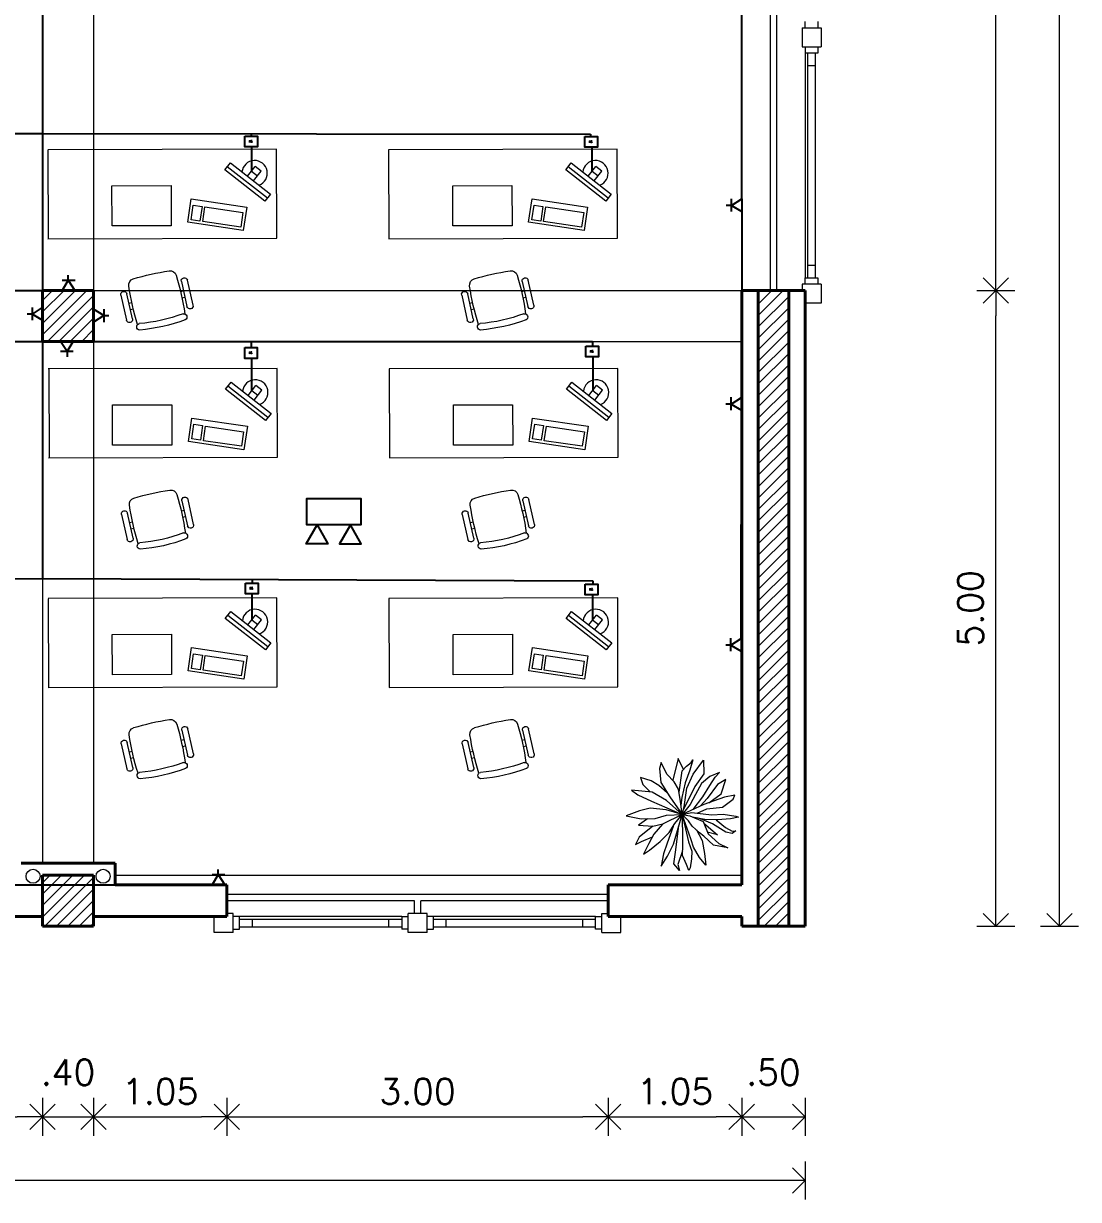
# Model space of a CAD drawing. Extents: x 1009 to 1343, y -172900 to 201.
# Drawn here: x 1231.58 to 1239.88, y 122.99 to 132.24 of the extents above; entities that cross this region are included whole.
import ezdxf

# ---------------------------------------------------------------- set-up
doc = ezdxf.new("R2010")
doc.units = 0
doc.header["$LTSCALE"] = 0.5
doc.layers.get('0').update_dxf_attribs({"linetype": 'CONTINUOUS'})
doc.layers.get('Defpoints').update_dxf_attribs({"linetype": 'CONTINUOUS'})
for name, color, linetype, lineweight in [('Acotaciones', 9, 'CONTINUOUS', 9), ('Carpintería', 55, 'CONTINUOUS', 20), ('Detalles .05', 243, 'CONTINUOUS', 5), ('Detalles 01', 8, 'CONTINUOUS', 9), ('Equipamiento movil', 33, 'CONTINUOUS', 9), ('EQUIPO DE EMERGENCIA', 200, 'CONTINUOUS', 30), ('Muros corte', 7, 'CONTINUOUS', 40), ('Tratamiento pisos', 251, 'CONTINUOUS', 9)]:
    doc.layers.add(name, color=color, linetype=linetype, lineweight=lineweight)
for name, color, linetype in [('Cableado', 100, 'CONTINUOUS'), ('Electricidad', 50, 'CONTINUOUS'), ('GCI-LUZ DE EMERG.LUZ ESTROBOSCOPICA', 12, 'CONTINUOUS')]:
    doc.layers.add(name, color=color, linetype=linetype)
doc.styles.add('Texto 2 mm', font='simplex.shx', dxfattribs={"height": 0.2})
doc.styles.add('Texto 5 mm', font='simplex.shx', dxfattribs={"height": 0.5})
doc.dimstyles.new('Primera línea', dxfattribs={"dimscale": 0, "dimtxt": 0.2, "dimasz": 0.2, "dimexe": 0.15, "dimexo": 0, "dimgap": 0.1, "dimtad": 1, "dimzin": 4, "dimdsep": 46, "dimtxsty": 'Texto 2 mm', "dimblk": 'OPEN90', "dimcen": 2.5, "dimclrd": 256, "dimclre": 256, "dimclrt": 256, "dimadec": 0, "dimazin": 0, "dimtfac": 1, "dimtmove": 2, "dimatfit": 3, "dimldrblk": 'OPEN90', "dimfxl": 1, "dimtolj": 1, "dimtzin": 0, "dimlwd": -1, "dimlwe": -1, "dimarcsym": 0})
doc.dimstyles.new('Segunda línea', dxfattribs={"dimscale": 0, "dimtxt": 0.2, "dimasz": 0.2, "dimexe": 0.15, "dimexo": 0.5, "dimgap": 0.1, "dimtad": 1, "dimzin": 4, "dimdsep": 46, "dimtxsty": 'Texto 2 mm', "dimblk": 'OPEN90', "dimcen": 2.5, "dimclrd": 256, "dimclre": 256, "dimclrt": 256, "dimadec": 0, "dimazin": 0, "dimtfac": 1, "dimtmove": 2, "dimatfit": 3, "dimldrblk": 'OPEN90', "dimfxl": 1, "dimtolj": 1, "dimtzin": 0, "dimlwd": -1, "dimlwe": -1, "dimarcsym": 0})
pattern_1 = [(45, (50.08303, 12.939285), (-0.0449012806, 0.0449012806), [])]

# ---------------------------------------------------------------- blocks, each defined once
blk = doc.blocks.new('_Open90')
at = {"color": 0, "linetype": 'ByBlock', "lineweight": -2}
for p, q in [((-0.5, 0.5), (0, 0)), ((0, 0), (-1, 0)), ((0, 0), (-0.5, -0.5))]:
    blk.add_line(p, q, dxfattribs=at)
blk = doc.blocks.new('*D275')
at = {"layer": 'Acotaciones', "transparency": 16777216}
for p, q in [((1239.0787, 130.1444), (1239.3787, 130.1444)), ((1239.2287, 125.3444), (1239.2287, 129.9444)), ((1239.0787, 125.1444), (1239.3787, 125.1444))]:
    blk.add_line(p, q, dxfattribs=at)
at = {"layer": 'Defpoints', "color": 0, "transparency": 16777216}
for p in [(1239.0787, 130.1444), (1239.2287, 130.1444), (1239.0787, 125.1444)]:
    blk.add_point(p, dxfattribs=at)
at = {"layer": 'Acotaciones', "transparency": 16777216, "xscale": 0.2, "yscale": 0.2, "zscale": 0.2}
for p, rotation in [((1239.2287, 130.1444), 90), ((1239.2287, 125.1444), 270)]:
    blk.add_blockref('_Open90', p, dxfattribs=dict(at, rotation=rotation))
at = {"layer": 'Acotaciones', "transparency": 16777216, "insert": (1239.0287, 127.6444), "char_height": 0.2, "attachment_point": 5, "rotation": 90, "style": 'Texto 2 mm'}
blk.add_mtext('\\A1;5.00', dxfattribs=at)
blk = doc.blocks.new('*D276')
at = {"layer": 'Acotaciones', "transparency": 16777216}
for p, q in [((1239.0787, 136.1444), (1239.3787, 136.1444)), ((1239.2287, 130.3444), (1239.2287, 135.9444)), ((1239.0787, 130.1444), (1239.3787, 130.1444))]:
    blk.add_line(p, q, dxfattribs=at)
at = {"layer": 'Defpoints', "color": 0, "transparency": 16777216}
for p in [(1239.0787, 136.1444), (1239.2287, 136.1444), (1239.0787, 130.1444)]:
    blk.add_point(p, dxfattribs=at)
at = {"layer": 'Acotaciones', "transparency": 16777216, "xscale": 0.2, "yscale": 0.2, "zscale": 0.2}
for p, rotation in [((1239.2287, 136.1444), 90), ((1239.2287, 130.1444), 270)]:
    blk.add_blockref('_Open90', p, dxfattribs=dict(at, rotation=rotation))
at = {"layer": 'Acotaciones', "transparency": 16777216, "insert": (1239.0287, 133.1444), "char_height": 0.2, "attachment_point": 5, "rotation": 90, "style": 'Texto 2 mm'}
blk.add_mtext('\\A1;6.00', dxfattribs=at)
blk = doc.blocks.new('*D278')
at = {"layer": 'Acotaciones', "transparency": 16777216}
for p, q in [((1239.5787, 141.1444), (1239.8787, 141.1444)), ((1239.7287, 125.3444), (1239.7287, 140.9444)), ((1239.5787, 125.1444), (1239.8787, 125.1444))]:
    blk.add_line(p, q, dxfattribs=at)
at = {"layer": 'Defpoints', "color": 0, "transparency": 16777216}
for p in [(1239.0787, 141.1444), (1239.7287, 141.1444), (1239.0787, 125.1444)]:
    blk.add_point(p, dxfattribs=at)
at = {"layer": 'Acotaciones', "transparency": 16777216, "xscale": 0.2, "yscale": 0.2, "zscale": 0.2}
for p, rotation in [((1239.7287, 141.1444), 90), ((1239.7287, 125.1444), 270)]:
    blk.add_blockref('_Open90', p, dxfattribs=dict(at, rotation=rotation))
at = {"layer": 'Acotaciones', "transparency": 16777216, "insert": (1239.5287, 133.1444), "char_height": 0.2, "attachment_point": 5, "rotation": 90, "style": 'Texto 2 mm'}
blk.add_mtext('\\A1;16.00', dxfattribs=at)
blk = doc.blocks.new('*D292')
at = {"layer": 'Acotaciones', "transparency": 16777216}
for p, q in [((1230.6287, 123.7944), (1230.6287, 123.4944)), ((1231.7287, 123.7944), (1231.7287, 123.4944)), ((1230.8287, 123.6444), (1231.5287, 123.6444))]:
    blk.add_line(p, q, dxfattribs=at)
at = {"layer": 'Defpoints', "color": 0, "transparency": 16777216}
for p in [(1230.6287, 123.7944), (1231.7287, 123.7944), (1231.7287, 123.6444)]:
    blk.add_point(p, dxfattribs=at)
at = {"layer": 'Acotaciones', "transparency": 16777216, "xscale": 0.2, "yscale": 0.2, "zscale": 0.2, "rotation": 180}
blk.add_blockref('_Open90', (1230.6287, 123.6444), dxfattribs=at)
at = {"layer": 'Acotaciones', "transparency": 16777216, "xscale": 0.2, "yscale": 0.2, "zscale": 0.2}
blk.add_blockref('_Open90', (1231.7287, 123.6444), dxfattribs=at)
at = {"layer": 'Acotaciones', "transparency": 16777216, "insert": (1231.1787, 123.8444), "char_height": 0.2, "attachment_point": 5, "style": 'Texto 2 mm'}
blk.add_mtext('\\A1;1.10', dxfattribs=at)
blk = doc.blocks.new('*D293')
at = {"layer": 'Acotaciones', "transparency": 16777216}
for p, q in [((1232.1287, 123.7944), (1232.1287, 123.4944)), ((1233.1787, 123.7944), (1233.1787, 123.4944)), ((1232.3287, 123.6444), (1232.9787, 123.6444))]:
    blk.add_line(p, q, dxfattribs=at)
at = {"layer": 'Defpoints', "color": 0, "transparency": 16777216}
for p in [(1232.1287, 123.7944), (1233.1787, 123.7944), (1233.1787, 123.6444)]:
    blk.add_point(p, dxfattribs=at)
at = {"layer": 'Acotaciones', "transparency": 16777216, "xscale": 0.2, "yscale": 0.2, "zscale": 0.2, "rotation": 180}
blk.add_blockref('_Open90', (1232.1287, 123.6444), dxfattribs=at)
at = {"layer": 'Acotaciones', "transparency": 16777216, "xscale": 0.2, "yscale": 0.2, "zscale": 0.2}
blk.add_blockref('_Open90', (1233.1787, 123.6444), dxfattribs=at)
at = {"layer": 'Acotaciones', "transparency": 16777216, "insert": (1232.6537, 123.8444), "char_height": 0.2, "attachment_point": 5, "style": 'Texto 2 mm'}
blk.add_mtext('\\A1;1.05', dxfattribs=at)
blk = doc.blocks.new('*D294')
at = {"layer": 'Acotaciones', "transparency": 16777216}
for p, q in [((1233.1787, 123.7944), (1233.1787, 123.4944)), ((1236.1787, 123.7944), (1236.1787, 123.4944)), ((1233.3787, 123.6444), (1235.9787, 123.6444))]:
    blk.add_line(p, q, dxfattribs=at)
at = {"layer": 'Defpoints', "color": 0, "transparency": 16777216}
for p in [(1233.1787, 123.7944), (1236.1787, 123.7944), (1236.1787, 123.6444)]:
    blk.add_point(p, dxfattribs=at)
at = {"layer": 'Acotaciones', "transparency": 16777216, "xscale": 0.2, "yscale": 0.2, "zscale": 0.2, "rotation": 180}
blk.add_blockref('_Open90', (1233.1787, 123.6444), dxfattribs=at)
at = {"layer": 'Acotaciones', "transparency": 16777216, "xscale": 0.2, "yscale": 0.2, "zscale": 0.2}
blk.add_blockref('_Open90', (1236.1787, 123.6444), dxfattribs=at)
at = {"layer": 'Acotaciones', "transparency": 16777216, "insert": (1234.6787, 123.8444), "char_height": 0.2, "attachment_point": 5, "style": 'Texto 2 mm'}
blk.add_mtext('\\A1;3.00', dxfattribs=at)
blk = doc.blocks.new('*D295')
at = {"layer": 'Acotaciones', "transparency": 16777216}
for p, q in [((1236.1787, 123.7944), (1236.1787, 123.4944)), ((1237.2287, 123.7944), (1237.2287, 123.4944)), ((1236.3787, 123.6444), (1237.0287, 123.6444))]:
    blk.add_line(p, q, dxfattribs=at)
at = {"layer": 'Defpoints', "color": 0, "transparency": 16777216}
for p in [(1236.1787, 123.7944), (1237.2287, 123.7944), (1237.2287, 123.6444)]:
    blk.add_point(p, dxfattribs=at)
at = {"layer": 'Acotaciones', "transparency": 16777216, "xscale": 0.2, "yscale": 0.2, "zscale": 0.2, "rotation": 180}
blk.add_blockref('_Open90', (1236.1787, 123.6444), dxfattribs=at)
at = {"layer": 'Acotaciones', "transparency": 16777216, "xscale": 0.2, "yscale": 0.2, "zscale": 0.2}
blk.add_blockref('_Open90', (1237.2287, 123.6444), dxfattribs=at)
at = {"layer": 'Acotaciones', "transparency": 16777216, "insert": (1236.7037, 123.8444), "char_height": 0.2, "attachment_point": 5, "style": 'Texto 2 mm'}
blk.add_mtext('\\A1;1.05', dxfattribs=at)
blk = doc.blocks.new('*D296')
at = {"layer": 'Acotaciones', "transparency": 16777216}
for p, q in [((1203.9287, 123.2944), (1203.9287, 122.9944)), ((1237.7287, 123.2944), (1237.7287, 122.9944)), ((1237.5287, 123.1444), (1204.1287, 123.1444))]:
    blk.add_line(p, q, dxfattribs=at)
at = {"layer": 'Defpoints', "color": 0, "transparency": 16777216}
for p in [(1203.9287, 123.7944), (1237.7287, 123.7944), (1203.9287, 123.1444)]:
    blk.add_point(p, dxfattribs=at)
at = {"layer": 'Acotaciones', "transparency": 16777216, "xscale": 0.2, "yscale": 0.2, "zscale": 0.2, "rotation": 180}
blk.add_blockref('_Open90', (1203.9287, 123.1444), dxfattribs=at)
at = {"layer": 'Acotaciones', "transparency": 16777216, "xscale": 0.2, "yscale": 0.2, "zscale": 0.2}
blk.add_blockref('_Open90', (1237.7287, 123.1444), dxfattribs=at)
at = {"layer": 'Acotaciones', "transparency": 16777216, "insert": (1220.8287, 123.3444), "char_height": 0.2, "attachment_point": 5, "style": 'Texto 2 mm'}
blk.add_mtext('\\A1;33.80', dxfattribs=at)
blk = doc.blocks.new('RECTANG')
for p, q in [((1, 1), (0, 1)), ((0, 1), (0, 0)), ((1, 0), (1, 1)), ((0, 0), (1, 0))]:
    blk.add_line(p, q)
blk = doc.blocks.new('KEYBOARD', base_point=(60, 294))
for p, xscale, yscale, zscale in [((60, 294), 19, 8, 19), ((61, 295), 13, 5, 13), ((75, 295), 3, 5, 3)]:
    blk.add_blockref('RECTANG', p, dxfattribs=dict(xscale=xscale, yscale=yscale, zscale=zscale))
blk = doc.blocks.new('Silla 1')
at = {"layer": 'Equipamiento movil'}
for p, q in [((-0.1131, 0.2664), (0.0295, 0.409)), ((0.0638, 0.3747), (-0.0788, 0.2321)), ((-0.0254, 0.2855), (-0.0091, 0.2693)), ((0.0104, 0.3213), (0.0268, 0.3048)), ((0.2321, -0.0788), (0.3747, 0.0638)), ((0.409, 0.0295), (0.2664, -0.1131)), ((0.3048, 0.0268), (0.3213, 0.0104)), ((0.2693, -0.0091), (0.2855, -0.0254))]:
    blk.add_line(p, q, dxfattribs=at)
for centre, radius, start, end in [((1.4058, -1.1273), 1.9881, 130.22446, 139.18175), ((0.0467, 0.3919), 0.0242, 315, 135), ((0.1468, 0.3964), 0.0255, 61.36309, 224.37493), ((-0.654, -0.654), 1.2956, 37.15841, 52.84159), ((-0.6508, -0.6508), 1.3416, 37.13099, 52.86901), ((-0.0959, 0.2492), 0.0242, 135, 315), ((-0.0605, 0.1393), 0.0505, 139.18175, 220.81825), ((1.4058, 1.4058), 1.9881, 220.81825, 229.18175), ((-1.1273, 1.4058), 1.9881, 310.81825, 319.77554), ((0.3964, 0.1468), 0.0255, 225.62507, 28.63691), ((0.3919, 0.0467), 0.0242, 315, 135), ((0.2492, -0.0959), 0.0242, 135, 315), ((0.1393, -0.0605), 0.0505, 229.18175, 310.81825)]:
    blk.add_arc(centre, radius, start, end, dxfattribs=at)
blk = doc.blocks.new('Treei')
for p, q in [((-1.6, 5.41), (-2.01, 5.58)), ((-2.01, 5.58), (-1.8, 4.47)), ((-0.75, 4.27), (-1.6, 5.41)), ((0.01, 4.32), (0.22, 5.68)), ((0.22, 5.68), (0.34, 5.97)), ((0.34, 5.97), (0.52, 5.11)), ((0.52, 5.11), (0.61, 3.71)), ((1.42, 4.57), (1.81, 5.28)), ((1.81, 5.28), (1.78, 5.7)), ((1.78, 5.7), (2.06, 5.28)), ((2.06, 5.28), (1.92, 4.62)), ((-3.94, 3.46), (-4.45, 3.93)), ((-4.45, 3.93), (-4.03, 2.89)), ((-2.15, 4.1), (-3.71, 4.62)), ((-3.71, 4.62), (-3.16, 3.73)), ((-1.21, 2.79), (-2.15, 4.1)), ((-1.8, 4.47), (-1.02, 2.25)), ((-0.56, 2.57), (-0.75, 4.27)), ((0.06, 3.09), (0.01, 4.32)), ((0.61, 3.58), (1.42, 4.57)), ((1.92, 4.62), (1.05, 3.19)), ((2.11, 2.72), (3.12, 3.85)), ((3.12, 3.85), (3.58, 4.84)), ((3.58, 4.84), (3.3, 3.31)), ((-4.03, 2.89), (-3.28, 2.03)), ((-3.05, 2.89), (-3.94, 3.46)), ((-3.16, 3.73), (-1.67, 2.62)), ((-1.83, 2.15), (-3.05, 2.89)), ((-1.67, 2.62), (-0.88, 1.91)), ((-0.11, 1.56), (-0.56, 2.57)), ((-0.17, 1), (0.06, 3.09)), ((1.05, 3.19), (0.44, 1.74)), ((0.61, 3.71), (0.57, 2.38)), ((0.8, 2.18), (2.11, 2.72)), ((0.96, 2.25), (2.2, 3.73)), ((2.2, 3.73), (1.92, 2.62)), ((3.3, 3.31), (2.36, 2.28)), ((-5.76, 2.23), (-4.31, 2.25)), ((-4.26, 1.14), (-5.76, 2.23)), ((-4.31, 2.25), (-2.93, 1.32)), ((-3.28, 2.03), (-2.08, 1.39)), ((-2.93, 1.32), (-0.51, 0.11)), ((-2.08, 1.39), (-1.04, 0.82)), ((-0.51, 1.14), (-1.83, 2.15)), ((-1.02, 2.25), (0.03, -0.03)), ((0.2, 0.77), (0.8, 2.18)), ((0.57, 2.38), (0.31, 1.05)), ((1.99, 1.81), (1.28, 1.02)), ((1.69, 1.48), (2.82, 2.08)), ((2.36, 2.28), (1.99, 1.81)), ((2.82, 2.08), (4.22, 2.33)), ((4.64, 1.81), (3.51, 1.17)), ((4.22, 2.33), (5.46, 2.47)), ((5.46, 2.47), (4.64, 1.81)), ((-4.76, 0.09), (-5.92, -0.48)), ((-5.51, 0.92), (-5.8, 1.09)), ((-5.8, 1.09), (-4.68, 0.77)), ((-5.12, 0.4), (-5.51, 0.92)), ((-4.61, -0.04), (-5.12, 0.4)), ((-4.68, 0.77), (-3.34, 0.26)), ((-2.77, 0.45), (-4.26, 1.14)), ((-3.34, 0.26), (-1.78, -0.09)), ((-0.77, 0.18), (-2.77, 0.45)), ((-1.04, 0.82), (0.03, -0.03)), ((0.03, -0.03), (-0.77, 0.18)), ((0.03, -0.03), (-0.17, 1)), ((0.03, -0.03), (0.2, 0.77)), ((2.04, 0.65), (0.03, -0.03)), ((0.7, 0.63), (0.03, -0.03)), ((0.03, -0.03), (2.96, 0.63)), ((1.85, 0.03), (0.03, -0.03)), ((1.28, 1.02), (0.7, 0.63)), ((3.28, 0.01), (1.85, 0.03)), ((2.73, 0.9), (2.04, 0.65)), ((3.51, 1.17), (2.73, 0.9)), ((2.96, 0.63), (3.97, 1)), ((4.41, -0.01), (3.28, 0.01)), ((3.97, 1), (4.77, 0.95)), ((5.39, 0.4), (4.41, -0.01)), ((4.77, 0.95), (5.72, 0.8)), ((6.02, 0.65), (5.39, 0.4)), ((5.72, 0.8), (6.02, 0.65)), ((-5.92, -0.48), (-3.64, -1.03)), ((-2.36, -0.36), (-4.61, -0.04)), ((-3.44, -0.9), (-4.26, -1.67)), ((-2.65, -0.43), (-3.44, -0.9)), ((-1.34, -0.24), (-2.65, -0.43)), ((-1.83, -1.37), (0.03, -0.03)), ((-1.78, -0.09), (-0.95, -0.18)), ((0.03, -0.03), (-1.46, -1.72)), ((-1.39, -3.32), (0.03, -0.03)), ((0.03, -0.03), (-1.34, -0.24)), ((0.03, -0.03), (-0.47, -1.76)), ((0.11, -1.72), (0.03, -0.03)), ((0.03, -0.03), (1.07, -2.16)), ((1, -0.83), (0.03, -0.03)), ((3.21, -0.98), (0.03, -0.03)), ((1.97, -1.44), (1, -0.83)), ((4.06, -0.75), (1.24, -0.39)), ((1.31, -1.02), (3.1, -1.64)), ((4.47, -1.62), (3.21, -0.98)), ((3.92, 0), (5.37, -0.51)), ((5.3, -0.93), (4.06, -0.75)), ((6.02, -0.34), (5.3, -0.93)), ((5.37, -0.51), (6.02, -0.34)), ((-4.26, -1.67), (-5.51, -2.28)), ((-5.51, -2.28), (-4.86, -2.48)), ((-4.86, -2.48), (-3.37, -2.31)), ((-3.37, -2.31), (-1.83, -1.37)), ((-2.28, -1.64), (-3.05, -2.53)), ((-1.46, -1.72), (-2.33, -3.24)), ((-0.47, -1.76), (-0.63, -3.46)), ((0.45, -2.92), (0.11, -1.72)), ((1.3, -3.19), (1.03, -2.11)), ((1.07, -2.16), (2.15, -3.07)), ((2.93, -2.41), (1.97, -1.44)), ((3.85, -3.54), (2.93, -2.41)), ((3.1, -1.64), (4.24, -2.04)), ((4.24, -2.04), (5.56, -2.28)), ((5.56, -2.28), (4.47, -1.62)), ((-3.55, -3.37), (-3.92, -4.48)), ((-3.05, -2.53), (-3.55, -3.37)), ((-3.16, -4.25), (-2.38, -3.46)), ((-2.33, -3.24), (-2.56, -5.44)), ((-2.06, -4.77), (-1.39, -3.32)), ((-0.63, -3.46), (-0.35, -4.6)), ((0.5, -4.43), (0.45, -2.92)), ((0.5, -3.74), (1.19, -4.72)), ((1.19, -4.72), (1.28, -3.19)), ((1.28, -3.19), (2.47, -4.62)), ((2.15, -3.07), (3.12, -3.59)), ((2.93, -4.4), (2.43, -3.22)), ((3.12, -3.59), (4.27, -4.18)), ((4.27, -4.18), (3.85, -3.54)), ((-3.92, -4.48), (-3.16, -4.25)), ((-2.56, -5.44), (-2.06, -4.77)), ((-0.35, -4.6), (0.2, -6.03)), ((0.2, -6.03), (0.5, -4.43)), ((2.47, -4.62), (3.23, -5.02)), ((3.23, -5.02), (2.93, -4.4))]:
    blk.add_line(p, q)
blk = doc.blocks.new('A$C04752EFD')
at = {"layer": 'GCI-LUZ DE EMERG.LUZ ESTROBOSCOPICA', "color": 1}
blk.add_lwpolyline([(-0.1774, -0.1729), (-0.1774, 0), (0.1774, 0), (0.1774, -0.1729)], close=True, dxfattribs=at)
at = {"layer": 'GCI-LUZ DE EMERG.LUZ ESTROBOSCOPICA'}
for points in [[(0.1774, -0.1729), (-0.1774, -0.1729), (-0.1774, 0), (0.1774, 0)], [(-0.109, -0.1729), (-0.0376, -0.2965), (-0.1803, -0.2965)], [(0.109, -0.1729), (0.0376, -0.2965), (0.1803, -0.2965)]]:
    blk.add_lwpolyline(points, close=True, dxfattribs=at)

msp = doc.modelspace()

# ---------------------------------------------------------------- hatches: boundary and pattern name
at = {"layer": 'Detalles 01'}
h = msp.add_hatch(dxfattribs=at)
h.set_pattern_fill('ANSI31', color=256, scale=0.02, style=0)
h.set_pattern_definition(pattern_1)
h.paths.add_polyline_path([(1231.7287, 129.7444), (1232.1287, 129.7444), (1232.1287, 130.1444), (1231.7287, 130.1444)])
h = msp.add_hatch(dxfattribs=at)
h.set_pattern_fill('ANSI31', color=256, scale=0.02, style=0)
h.set_pattern_definition(pattern_1)
h.paths.add_polyline_path([(1237.5987, 130.1444), (1237.3587, 130.1444), (1237.3587, 125.1444), (1237.5987, 125.1444)])
h = msp.add_hatch(dxfattribs=at)
h.set_pattern_fill('ANSI31', color=256, scale=0.02, style=0)
h.set_pattern_definition(pattern_1)
h.paths.add_polyline_path([(1232.1287, 125.1444), (1232.1287, 125.5444), (1231.7287, 125.5444), (1231.7287, 125.1444)])

# ---------------------------------------------------------------- linework, layer by layer
at = {"layer": 'Acotaciones'}
for p, q in [((1237.2287, 123.7944), (1237.2287, 123.4944)), ((1237.7287, 123.7944), (1237.7287, 123.4944)), ((1231.7287, 123.6444), (1231.8287, 123.7444)), ((1232.1287, 123.6444), (1232.0287, 123.7444)), ((1237.2287, 123.6444), (1237.3287, 123.7444)), ((1237.7287, 123.6444), (1237.6287, 123.7444)), ((1231.7287, 123.6444), (1232.1287, 123.6444)), ((1231.8287, 123.5444), (1231.7287, 123.6444)), ((1232.0287, 123.5444), (1232.1287, 123.6444)), ((1237.2287, 123.6444), (1237.7287, 123.6444)), ((1237.3287, 123.5444), (1237.2287, 123.6444)), ((1237.6287, 123.5444), (1237.7287, 123.6444))]:
    msp.add_line(p, q, dxfattribs=at)
at = {"layer": 'Cableado'}
for p, q in [((1231.7287, 136.0011), (1231.7287, 129.7444)), ((1231.7287, 131.3758), (1229.7428, 131.3758)), ((1231.7287, 131.3785), (1236.04, 131.3744)), ((1233.3707, 131.3769), (1233.3705, 131.3591)), ((1236.04, 131.3744), (1236.04, 131.356)), ((1233.3715, 131.2745), (1233.3711, 131.0826)), ((1236.0527, 131.0826), (1236.0527, 131.2714)), ((1231.7287, 129.7418), (1229.7497, 129.7418)), ((1231.7287, 129.7444), (1236.0538, 129.7444)), ((1231.7287, 129.7418), (1231.7287, 127.8762)), ((1233.37, 129.7444), (1233.3699, 129.695)), ((1236.0538, 129.7444), (1236.0538, 129.7071)), ((1233.376, 129.3582), (1233.376, 129.6104)), ((1236.0581, 129.6225), (1236.0577, 129.3582)), ((1231.7287, 127.8762), (1229.7442, 127.8651)), ((1231.7287, 127.8788), (1236.0586, 127.8597)), ((1233.3772, 127.8715), (1233.3773, 127.8431)), ((1236.0586, 127.8597), (1236.0586, 127.8342)), ((1233.3743, 127.7585), (1233.3741, 127.5529)), ((1236.0559, 127.7497), (1236.0558, 127.5529))]:
    msp.add_line(p, q, dxfattribs=at)
for points in [[(1233.3204, 131.3591), (1233.4199, 131.3591), (1233.4199, 131.2745), (1233.3204, 131.2745)], [(1235.9945, 131.356), (1236.0939, 131.356), (1236.0939, 131.2714), (1235.9945, 131.2714)], [(1233.3185, 129.695), (1233.4179, 129.695), (1233.4179, 129.6104), (1233.3185, 129.6104)], [(1236.0032, 129.7071), (1236.1026, 129.7071), (1236.1026, 129.6225), (1236.0032, 129.6225)], [(1233.3246, 127.8431), (1233.424, 127.8431), (1233.424, 127.7585), (1233.3246, 127.7585)], [(1235.9985, 127.8342), (1236.0979, 127.8342), (1236.0979, 127.7497), (1235.9985, 127.7497)]]:
    msp.add_lwpolyline(points, close=True, dxfattribs=at)
at = {"layer": 'Carpintería'}
for p, q in [((1237.7037, 132.2111), (1237.7037, 132.0611)), ((1237.7037, 132.2111), (1237.8537, 132.2111)), ((1237.7287, 132.2111), (1237.7287, 132.2611)), ((1237.8287, 132.2611), (1237.8287, 132.2111)), ((1237.8537, 132.2111), (1237.8537, 132.0611)), ((1237.7037, 132.0611), (1237.8537, 132.0611)), ((1237.7287, 132.0611), (1237.7287, 132.0111)), ((1237.8287, 132.0111), (1237.7287, 132.0111)), ((1237.7487, 130.2444), (1237.7487, 132.0111)), ((1237.8087, 130.2444), (1237.8087, 132.0111)), ((1237.8287, 132.0611), (1237.8287, 132.0111)), ((1237.8087, 131.9111), (1237.7487, 131.9111)), ((1237.7487, 130.3444), (1237.8087, 130.3444)), ((1237.7287, 130.1944), (1237.7287, 130.2444)), ((1237.7287, 130.2444), (1237.8287, 130.2444)), ((1237.8287, 130.2444), (1237.8287, 130.1944)), ((1237.8537, 130.1944), (1237.7037, 130.1944)), ((1237.7037, 130.1944), (1237.7037, 130.1444)), ((1237.8537, 130.1944), (1237.8537, 130.0444)), ((1237.8537, 130.0444), (1237.7287, 130.0444)), ((1233.0787, 125.0944), (1233.0787, 125.2194)), ((1233.2287, 125.2444), (1233.1787, 125.2444)), ((1233.2287, 125.0944), (1233.2287, 125.2444)), ((1233.2787, 125.2194), (1233.2287, 125.2194)), ((1233.2787, 125.1194), (1233.2787, 125.2194)), ((1233.2787, 125.1994), (1234.5537, 125.1994)), ((1233.3787, 125.1394), (1233.3787, 125.1994)), ((1234.4537, 125.1394), (1234.4537, 125.1994)), ((1234.5537, 125.2194), (1234.5537, 125.1194)), ((1234.5537, 125.2194), (1234.6037, 125.2194)), ((1234.7537, 125.2444), (1234.6037, 125.2444)), ((1234.6037, 125.0944), (1234.6037, 125.2444)), ((1234.7537, 125.0944), (1234.7537, 125.2444)), ((1234.8037, 125.2194), (1234.7537, 125.2194)), ((1234.8037, 125.1194), (1234.8037, 125.2194)), ((1234.8037, 125.1994), (1236.0787, 125.1994)), ((1234.9037, 125.1394), (1234.9037, 125.1994)), ((1235.9787, 125.1394), (1235.9787, 125.1994)), ((1236.0787, 125.1194), (1236.0787, 125.2194)), ((1236.0787, 125.2194), (1236.1287, 125.2194)), ((1236.1287, 125.0944), (1236.1287, 125.2444)), ((1236.1287, 125.2444), (1236.1787, 125.2444)), ((1236.2787, 125.0944), (1236.2787, 125.2194)), ((1233.2287, 125.0944), (1233.0787, 125.0944)), ((1233.2287, 125.1194), (1233.2787, 125.1194)), ((1233.2787, 125.1394), (1234.5537, 125.1394)), ((1234.6037, 125.1194), (1234.5537, 125.1194)), ((1234.7537, 125.0944), (1234.6037, 125.0944)), ((1234.7537, 125.1194), (1234.8037, 125.1194)), ((1234.8037, 125.1394), (1236.0787, 125.1394)), ((1236.1287, 125.1194), (1236.0787, 125.1194)), ((1236.1287, 125.0944), (1236.2787, 125.0944))]:
    msp.add_line(p, q, dxfattribs=at)
at = {"layer": 'Detalles 01'}
for p, q in [((1237.4537, 136.1444), (1237.4537, 130.1444)), ((1237.5037, 136.1444), (1237.5037, 130.1444)), ((1237.7287, 132.0111), (1237.7287, 130.2444)), ((1236.1787, 125.3944), (1233.1787, 125.3944)), ((1234.6537, 125.3444), (1233.1787, 125.3444)), ((1234.6537, 125.2444), (1234.6537, 125.3444)), ((1236.1787, 125.3444), (1234.7037, 125.3444)), ((1234.7037, 125.2444), (1234.7037, 125.3444)), ((1234.5537, 125.2194), (1233.2787, 125.2194)), ((1236.0787, 125.2194), (1234.8037, 125.2194))]:
    msp.add_line(p, q, dxfattribs=at)
for centre in [(1231.6531, 125.5366), (1232.2043, 125.5366)]:
    msp.add_circle(centre, 0.055, dxfattribs=at)
at = {"layer": 'Electricidad', "ltscale": 2}
msp.add_line((1237.2287, 130.8657), (1237.2287, 132.349), dxfattribs=at)
at = {"layer": 'Electricidad'}
for p, q in [((1237.1479, 130.8133), (1237.1078, 130.8133)), ((1237.1479, 130.7652), (1237.1479, 130.8665)), ((1237.1479, 130.8133), (1237.2287, 130.8657)), ((1237.1479, 130.8133), (1237.2287, 130.7652)), ((1237.2287, 130.7652), (1237.2261, 129.3033)), ((1231.9305, 130.2252), (1231.9305, 130.2653)), ((1231.8824, 130.2252), (1231.9837, 130.2252)), ((1231.9305, 130.2252), (1231.8824, 130.1444)), ((1231.9305, 130.2252), (1231.9829, 130.1444)), ((1226.5287, 130.1444), (1231.8824, 130.1444)), ((1231.9829, 130.1444), (1232.1287, 130.1444)), ((1232.1287, 130.1444), (1232.1287, 129.9966)), ((1231.6479, 129.9103), (1231.6479, 130.0116)), ((1231.6479, 129.9584), (1231.7287, 130.0108)), ((1232.2095, 129.9486), (1232.1287, 129.9966)), ((1232.2095, 129.9966), (1232.2095, 129.8954)), ((1231.6479, 129.9584), (1231.6078, 129.9584)), ((1231.6479, 129.9584), (1231.7287, 129.9103)), ((1231.7287, 129.7444), (1231.7287, 129.9103)), ((1232.2095, 129.9486), (1232.1287, 129.8962)), ((1232.1287, 129.8962), (1232.1287, 129.7444)), ((1232.2095, 129.9486), (1232.2495, 129.9486)), ((1231.8298, 129.7444), (1231.7287, 129.7444)), ((1231.9694, 129.7444), (1231.8298, 129.7444)), ((1231.9213, 129.6636), (1231.8689, 129.7444)), ((1231.9213, 129.6636), (1231.9694, 129.7444)), ((1232.1287, 129.7444), (1231.9694, 129.7444)), ((1231.9694, 129.6636), (1231.8681, 129.6636)), ((1231.9213, 129.6636), (1231.9213, 129.6235)), ((1237.1453, 129.2509), (1237.1052, 129.2509)), ((1237.1453, 129.2029), (1237.1453, 129.3041)), ((1237.1453, 129.2509), (1237.2261, 129.3033)), ((1237.1453, 129.2509), (1237.2261, 129.2029)), ((1237.2247, 127.4078), (1237.2261, 129.2029)), ((1237.1439, 127.3073), (1237.1439, 127.4086)), ((1237.1439, 127.3554), (1237.2247, 127.4078)), ((1237.1439, 127.3554), (1237.1038, 127.3554)), ((1237.1439, 127.3554), (1237.2247, 127.3073)), ((1233.0623, 125.5502), (1233.1635, 125.5502)), ((1233.1103, 125.5502), (1233.0623, 125.4694)), ((1233.1103, 125.5502), (1233.1103, 125.5903)), ((1233.1103, 125.5502), (1233.1627, 125.4694)), ((1230.7708, 125.4694), (1233.0623, 125.4694))]:
    msp.add_line(p, q, dxfattribs=at)
for points in [[(1237.2287, 130.8657), (1237.2287, 130.7652)], [(1231.9829, 130.1444), (1231.8824, 130.1444)], [(1231.7287, 130.0108), (1231.7287, 129.9103)], [(1232.1287, 129.8962), (1232.1287, 129.9966)], [(1231.8689, 129.7444), (1231.9694, 129.7444)], [(1237.2261, 129.3033), (1237.2261, 129.2029)], [(1237.2247, 127.4078), (1237.2247, 127.3073)], [(1233.1627, 125.4694), (1233.0623, 125.4694)]]:
    msp.add_lwpolyline(points, dxfattribs=at)
at = {"layer": 'Equipamiento movil'}
for p, q in [((1233.5685, 131.2565), (1231.7685, 131.2514)), ((1231.7705, 131.2488), (1231.7725, 130.5488)), ((1233.5705, 130.5565), (1233.5685, 131.2565)), ((1236.2502, 131.2565), (1234.4502, 131.2514)), ((1234.4502, 131.2514), (1234.4522, 130.5514)), ((1236.2522, 130.5565), (1236.2502, 131.2565)), ((1233.1632, 131.0928), (1233.2064, 131.148)), ((1233.4783, 130.8464), (1233.1632, 131.0928)), ((1233.4968, 130.87), (1233.1817, 131.1165)), ((1233.2064, 131.148), (1233.5214, 130.9015)), ((1233.3403, 131.0432), (1233.4007, 131.1206)), ((1233.3711, 131.0826), (1233.4183, 131.0456)), ((1233.3875, 131.0063), (1233.448, 131.0836)), ((1233.448, 131.0836), (1233.4007, 131.1206)), ((1235.8449, 131.0928), (1235.888, 131.148)), ((1236.16, 130.8464), (1235.8449, 131.0928)), ((1236.1784, 130.87), (1235.8634, 131.1165)), ((1235.888, 131.148), (1236.2031, 130.9015)), ((1236.0219, 131.0432), (1236.0824, 131.1206)), ((1236.0527, 131.0826), (1236.1, 131.0456)), ((1236.0692, 131.0063), (1236.1297, 131.0836)), ((1236.1297, 131.0836), (1236.0824, 131.1206)), ((1232.2738, 130.9682), (1232.7397, 130.9695)), ((1232.2747, 130.6519), (1232.2738, 130.9682)), ((1232.7397, 130.9695), (1232.7406, 130.6532)), ((1233.5214, 130.9015), (1233.4783, 130.8464)), ((1234.9555, 130.9682), (1235.4214, 130.9695)), ((1234.9564, 130.6519), (1234.9555, 130.9682)), ((1235.4214, 130.9695), (1235.4223, 130.6532)), ((1236.2031, 130.9015), (1236.16, 130.8464)), ((1232.7406, 130.6532), (1232.2747, 130.6519)), ((1235.4223, 130.6532), (1234.9564, 130.6519)), ((1231.7705, 130.5514), (1233.5705, 130.5565)), ((1234.4522, 130.5514), (1236.2522, 130.5565)), ((1233.5735, 129.5321), (1231.7735, 129.5271)), ((1231.7786, 129.5244), (1231.7805, 128.8244)), ((1233.5754, 128.8321), (1233.5735, 129.5321)), ((1236.2551, 129.5321), (1234.4551, 129.5271)), ((1234.4551, 129.5271), (1234.4571, 128.8271)), ((1236.2571, 128.8321), (1236.2551, 129.5321)), ((1233.1681, 129.3685), (1233.2113, 129.4236)), ((1233.2113, 129.4236), (1233.5263, 129.1771)), ((1235.8498, 129.3685), (1235.893, 129.4236)), ((1235.893, 129.4236), (1236.208, 129.1771)), ((1233.4832, 129.122), (1233.1681, 129.3685)), ((1233.5017, 129.1456), (1233.1866, 129.3921)), ((1233.3452, 129.3188), (1233.4057, 129.3962)), ((1233.376, 129.3582), (1233.4232, 129.3213)), ((1233.3924, 129.2819), (1233.4529, 129.3592)), ((1233.4529, 129.3592), (1233.4057, 129.3962)), ((1236.1649, 129.122), (1235.8498, 129.3685)), ((1236.1834, 129.1456), (1235.8683, 129.3921)), ((1236.0269, 129.3188), (1236.0874, 129.3962)), ((1236.0577, 129.3582), (1236.1049, 129.3213)), ((1236.0741, 129.2819), (1236.1346, 129.3592)), ((1236.1346, 129.3592), (1236.0874, 129.3962)), ((1232.2788, 129.2438), (1232.7446, 129.2451)), ((1232.2796, 128.9275), (1232.2788, 129.2438)), ((1232.7446, 129.2451), (1232.7455, 128.9288)), ((1234.9604, 129.2438), (1235.4263, 129.2451)), ((1234.9613, 128.9275), (1234.9604, 129.2438)), ((1235.4263, 129.2451), (1235.4272, 128.9288)), ((1233.5263, 129.1771), (1233.4832, 129.122)), ((1236.208, 129.1771), (1236.1649, 129.122)), ((1232.7455, 128.9288), (1232.2796, 128.9275)), ((1235.4272, 128.9288), (1234.9613, 128.9275)), ((1231.7754, 128.8271), (1233.5754, 128.8321)), ((1234.4571, 128.8271), (1236.2571, 128.8321)), ((1233.5716, 127.7268), (1231.7716, 127.7218)), ((1231.7719, 127.7191), (1231.7739, 127.0191)), ((1233.5735, 127.0268), (1233.5716, 127.7268)), ((1236.2532, 127.7268), (1234.4532, 127.7218)), ((1234.4532, 127.7218), (1234.4552, 127.0218)), ((1236.2552, 127.0268), (1236.2532, 127.7268)), ((1233.1662, 127.5631), (1233.2094, 127.6183)), ((1233.4813, 127.3167), (1233.1662, 127.5631)), ((1233.4998, 127.3403), (1233.1847, 127.5868)), ((1233.2094, 127.6183), (1233.5244, 127.3718)), ((1233.3433, 127.5135), (1233.4038, 127.5909)), ((1233.451, 127.5539), (1233.4038, 127.5909)), ((1235.8479, 127.5631), (1235.8911, 127.6183)), ((1236.163, 127.3167), (1235.8479, 127.5631)), ((1236.1815, 127.3403), (1235.8664, 127.5868)), ((1235.8911, 127.6183), (1236.2061, 127.3718)), ((1236.025, 127.5135), (1236.0855, 127.5909)), ((1236.1327, 127.5539), (1236.0855, 127.5909)), ((1233.3741, 127.5529), (1233.4213, 127.516)), ((1233.3905, 127.4766), (1233.451, 127.5539)), ((1236.0558, 127.5529), (1236.103, 127.516)), ((1236.0722, 127.4766), (1236.1327, 127.5539)), ((1232.2769, 127.4385), (1232.7427, 127.4398)), ((1232.2777, 127.1222), (1232.2769, 127.4385)), ((1232.7427, 127.4398), (1232.7436, 127.1235)), ((1234.9585, 127.4385), (1235.4244, 127.4398)), ((1234.9594, 127.1222), (1234.9585, 127.4385)), ((1235.4244, 127.4398), (1235.4253, 127.1235)), ((1233.5244, 127.3718), (1233.4813, 127.3167)), ((1236.2061, 127.3718), (1236.163, 127.3167)), ((1232.7436, 127.1235), (1232.2777, 127.1222)), ((1235.4253, 127.1235), (1234.9594, 127.1222)), ((1231.7735, 127.0218), (1233.5735, 127.0268)), ((1234.4552, 127.0218), (1236.2552, 127.0268))]:
    msp.add_line(p, q, dxfattribs=at)
for centre in [(1233.3966, 131.0666), (1236.0783, 131.0666), (1233.4016, 129.3422), (1236.0832, 129.3422), (1233.3997, 127.5369), (1236.0813, 127.5369)]:
    msp.add_arc(centre, 0.1, 289.85113, 174.07908, dxfattribs=at)
at = {"layer": 'Muros corte'}
for p, q in [((1232.1287, 130.1444), (1231.7287, 130.1444)), ((1231.7287, 129.7418), (1231.7287, 130.1418)), ((1232.1287, 129.7444), (1232.1287, 130.1444)), ((1237.7287, 130.1444), (1237.2287, 130.1444)), ((1237.2287, 125.4694), (1237.2287, 130.1444)), ((1237.3587, 125.1444), (1237.3587, 130.1444)), ((1237.5987, 130.1444), (1237.5987, 125.1444)), ((1237.7287, 130.1444), (1237.7287, 125.1444)), ((1232.1287, 129.7444), (1231.7287, 129.7444)), ((1232.2987, 125.6394), (1231.5587, 125.6394)), ((1232.2987, 125.6394), (1232.2987, 125.4694)), ((1232.1287, 125.5444), (1231.7287, 125.5444)), ((1231.7287, 125.1444), (1231.7287, 125.5444)), ((1232.1287, 125.1444), (1232.1287, 125.5444)), ((1233.1787, 125.4694), (1232.2987, 125.4694)), ((1233.1787, 125.2194), (1233.1787, 125.4694)), ((1237.2287, 125.4694), (1236.1787, 125.4694)), ((1236.1787, 125.2194), (1236.1787, 125.4694)), ((1231.7287, 125.2194), (1230.6287, 125.2194)), ((1233.1787, 125.2194), (1232.1287, 125.2194)), ((1237.2287, 125.2194), (1236.1787, 125.2194)), ((1237.2287, 125.1444), (1237.2287, 125.2194)), ((1232.1287, 125.1444), (1231.7287, 125.1444)), ((1237.7287, 125.1444), (1237.2287, 125.1444)), ((1237.5537, 125.1444), (1237.4037, 125.1444))]:
    msp.add_line(p, q, dxfattribs=at)
at = {"layer": 'Tratamiento pisos'}
for p, q in [((1232.1287, 136.1444), (1232.1287, 130.1444)), ((1237.2287, 136.1444), (1237.2287, 130.1444)), ((1231.7287, 133.5837), (1231.7287, 130.1444)), ((1231.7287, 130.1444), (1226.5287, 130.1444)), ((1232.1287, 130.1444), (1237.2287, 130.1444)), ((1231.7287, 129.7444), (1226.5287, 129.7444)), ((1231.7287, 129.7444), (1231.7287, 125.6394)), ((1232.1287, 129.7444), (1232.1287, 125.6394)), ((1232.1287, 129.7444), (1237.2287, 129.7444)), ((1232.2987, 125.5444), (1237.2287, 125.5444))]:
    msp.add_line(p, q, dxfattribs=at)

# ---------------------------------------------------------------- block references
at = {"layer": 'Detalles .05', "xscale": 0.07371000000000001, "yscale": 0.07371000000000001, "zscale": 0.07371000000000001, "rotation": 270}
msp.add_blockref('Treei', (1236.7639, 126.0256), dxfattribs=at)
at = {"layer": 'Equipamiento movil', "xscale": -0.02326153846132684, "yscale": 0.02326153846151868, "zscale": 0.02326153846153847, "rotation": 351.581457680191}
for p in [(1233.3075, 130.6167), (1235.9892, 130.6167), (1233.3124, 128.8923), (1235.9941, 128.8923), (1233.3105, 127.087), (1235.9922, 127.087)]:
    msp.add_blockref('KEYBOARD', p, dxfattribs=at)
at = {"layer": 'Equipamiento movil', "xscale": -1, "rotation": 147.7055914529652}
for p in [(1232.5819, 130.2724), (1235.2636, 130.2724), (1232.5869, 128.548), (1235.2685, 128.548), (1232.585, 126.7427), (1235.2666, 126.7427)]:
    msp.add_blockref('Silla 1', p, dxfattribs=at)
at = {"layer": 'EQUIPO DE EMERGENCIA', "xscale": 1.200000000000045, "yscale": 1.200000000000045, "zscale": 1.200000000000045}
msp.add_blockref('A$C04752EFD', (1234.0191, 128.5075), dxfattribs=at)

# ---------------------------------------------------------------- texts
at = {"layer": 'Acotaciones', "char_height": 0.2, "attachment_point": 5, "style": 'Texto 2 mm'}
for s, insert in [('\\A1;.40', (1231.9287, 123.9943)), ('\\A1;.50', (1237.4787, 123.9944))]:
    msp.add_mtext(s, dxfattribs=dict(at, insert=insert))
at = {"layer": 'Cableado', "char_height": 0.01595, "attachment_point": 1, "style": 'Texto 5 mm'}
for insert in [(1233.3517, 131.3255), (1236.0258, 131.3224), (1233.3498, 129.6614), (1236.0344, 129.6735), (1233.3559, 127.8095), (1236.0297, 127.8007)]:
    msp.add_mtext_dynamic_manual_height_columns('RS', width=19.34546, gutter_width=2.5, heights=[0], dxfattribs=dict(at, insert=insert))

# ---------------------------------------------------------------- dimensions: what is measured, and where the dimension line sits
at = {"layer": 'Acotaciones'}
for base, p1, p2, dimstyle, picture, middle in [((1239.7287, 141.1444), (1239.0787, 125.1444), (1239.0787, 141.1444), 'Segunda línea', '*D278', (1239.5287, 133.1444)), ((1239.2287, 136.1444), (1239.0787, 130.1444), (1239.0787, 136.1444), 'Primera línea', '*D276', (1239.0287, 133.1444)), ((1239.2287, 130.1444), (1239.0787, 125.1444), (1239.0787, 130.1444), 'Primera línea', '*D275', (1239.0287, 127.6444))]:
    dim = msp.add_linear_dim(base=base, p1=p1, p2=p2, angle=90, dimstyle=dimstyle, override={"dimscale": 1}, dxfattribs=at)
    dim.commit()
    dim.dimension.update_dxf_attribs({"geometry": picture, "text_midpoint": middle})
for base, p1, p2, dimstyle, picture, middle in [((1231.7287, 123.6444), (1230.6287, 123.7944), (1231.7287, 123.7944), 'Primera línea', '*D292', (1231.1787, 123.8444)), ((1233.1787, 123.6444), (1232.1287, 123.7944), (1233.1787, 123.7944), 'Primera línea', '*D293', (1232.6537, 123.8444)), ((1236.1787, 123.6444), (1233.1787, 123.7944), (1236.1787, 123.7944), 'Primera línea', '*D294', (1234.6787, 123.8444)), ((1237.2287, 123.6444), (1236.1787, 123.7944), (1237.2287, 123.7944), 'Primera línea', '*D295', (1236.7037, 123.8444)), ((1203.9287, 123.1444), (1237.7287, 123.7944), (1203.9287, 123.7944), 'Segunda línea', '*D296', (1220.8287, 123.3444))]:
    dim = msp.add_linear_dim(base=base, p1=p1, p2=p2, dimstyle=dimstyle, override={"dimscale": 1}, dxfattribs=at)
    dim.commit()
    dim.dimension.update_dxf_attribs({"geometry": picture, "text_midpoint": middle})

doc.saveas('drawing.dxf')
